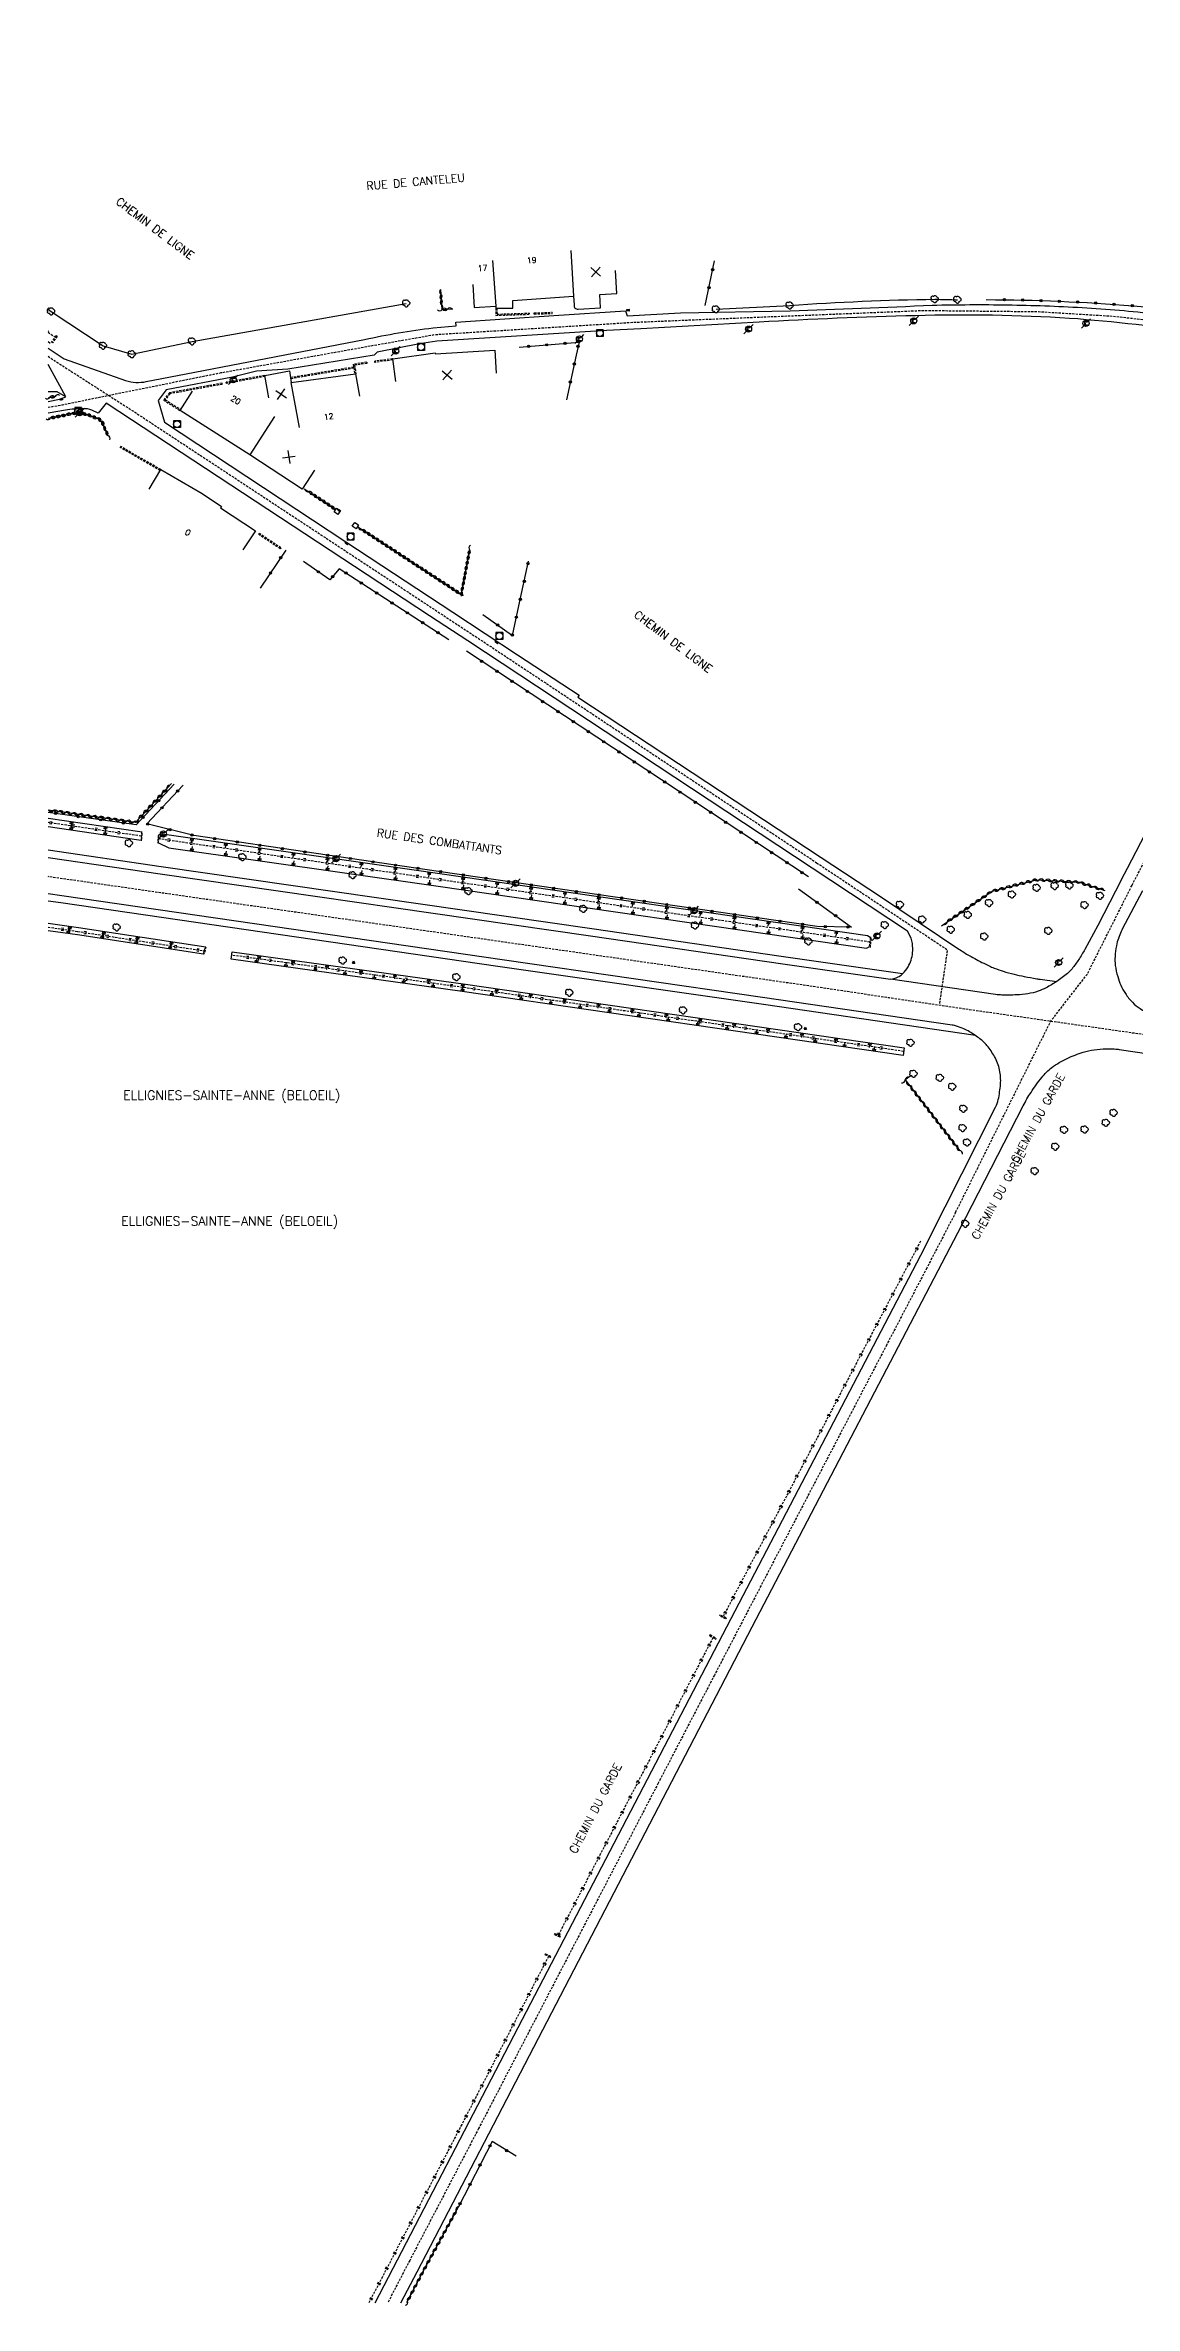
# Model space of a CAD drawing. Header units: millimetres. Extents: x 103999 to 105000, y 137999 to 138988.
# Drawn here: x 103999.4 to 104237.8, y 137999.4 to 138493.8 of the extents above; entities that cross this region are included whole.
import ezdxf
from ezdxf.enums import TextEntityAlignment as Align

# ---------------------------------------------------------------- set-up
doc = ezdxf.new("R2010")
doc.units = ezdxf.units.MM
doc.linetypes.add('DASHED', pattern=[0.75, 0.5, -0.25])
doc.layers.get('0').update_dxf_attribs({"linetype": 'CONTINUOUS'})
for name, color, linetype in [('W0001', 6, 'DASHED'), ('W0008', 7, 'CONTINUOUS'), ('W0100', 7, 'CONTINUOUS'), ('W0112', 1, 'DASHED'), ('W0211', 2, 'CONTINUOUS'), ('W0220', 5, 'DASHED'), ('W0300', 7, 'CONTINUOUS'), ('W0302', 3, 'CONTINUOUS'), ('W0310', 3, 'CONTINUOUS'), ('W0322', 7, 'CONTINUOUS'), ('W0400', 7, 'CONTINUOUS'), ('W0420', 7, 'CONTINUOUS'), ('W0471', 7, 'CONTINUOUS'), ('W0851', 7, 'CONTINUOUS'), ('W0980', 7, 'CONTINUOUS'), ('W0989', 7, 'CONTINUOUS'), ('W0991', 7, 'CONTINUOUS'), ('W1102', 7, 'CONTINUOUS')]:
    doc.layers.add(name, color=color, linetype=linetype)
doc.styles.get("Standard").update_dxf_attribs({"font": 'romans.shx', "width": 0.85})

# ---------------------------------------------------------------- blocks, each defined once
blk = doc.blocks.new('t322o')
at = {"color": 0, "linetype": 'Continuous'}
for radius in [0.25, 0.15]:
    blk.add_circle((0, 0), radius, dxfattribs=at)
blk = doc.blocks.new('t211o')
at = {"color": 0, "linetype": 'Continuous'}
for p, q in [((-0.29, 0.5), (-0.29, 0)), ((0, 1), (0, 0)), ((0.29, 0.5), (0.29, 0))]:
    blk.add_line(p, q, dxfattribs=at)
blk = doc.blocks.new('T300')
for p, q in [((-0.8, 0.51), (-0.86, 0.34)), ((-0.86, 0.34), (-0.86, 0.17)), ((-0.86, 0.17), (-0.74, 0.06)), ((-0.69, 0.63), (-0.8, 0.51)), ((-0.8, -0.06), (-0.74, 0.06)), ((-0.74, 0.06), (-0.69, 0.11)), ((-0.57, 0.69), (-0.69, 0.63)), ((-0.46, 0.69), (-0.57, 0.69)), ((-0.29, 0.63), (-0.46, 0.69)), ((-0.29, 0.63), (-0.17, 0.74)), ((-0.23, 0.57), (-0.29, 0.63)), ((-0.17, 0.74), (-0.06, 0.8)), ((-0.06, 0.8), (0.06, 0.8)), ((0.06, 0.8), (0.23, 0.74)), ((0.23, 0.74), (0.34, 0.63)), ((0.34, 0.63), (0.4, 0.51)), ((0.46, 0.46), (0.34, 0.46)), ((0.4, 0.51), (0.4, 0.46)), ((0.57, 0.4), (0.46, 0.46)), ((0.57, 0.4), (0.69, 0.29)), ((0.69, 0.29), (0.74, 0.17)), ((0.74, 0.06), (0.69, -0.17)), ((0.74, 0.17), (0.74, 0.06)), ((-0.8, -0.17), (-0.8, -0.06)), ((-0.8, -0.23), (-0.8, -0.17)), ((-0.74, -0.34), (-0.8, -0.23)), ((-0.69, -0.4), (-0.74, -0.34)), ((-0.51, -0.46), (-0.69, -0.4)), ((-0.4, -0.46), (-0.51, -0.46)), ((-0.4, -0.46), (-0.34, -0.46)), ((-0.34, -0.46), (-0.34, -0.4)), ((-0.34, -0.51), (-0.34, -0.46)), ((-0.29, -0.63), (-0.34, -0.51)), ((-0.17, -0.74), (-0.29, -0.63)), ((-0.06, -0.8), (-0.17, -0.74)), ((0.06, -0.8), (-0.06, -0.8)), ((0.17, -0.74), (0.06, -0.8)), ((0.23, -0.69), (0.17, -0.74)), ((0.29, -0.46), (0.23, -0.46)), ((0.29, -0.63), (0.23, -0.69)), ((0.46, -0.4), (0.29, -0.46)), ((0.34, -0.51), (0.29, -0.63)), ((0.34, -0.51), (0.34, -0.46)), ((0.57, -0.34), (0.46, -0.4)), ((0.63, -0.29), (0.57, -0.34)), ((0.69, -0.17), (0.63, -0.29))]:
    blk.add_line(p, q)
blk = doc.blocks.new('t310o')
at = {"color": 0, "linetype": 'Continuous'}
for centre, start, end in [((-0.5, 0.38), 216.8699, 323.1304), ((0.5, -0.37), 36.8699, 143.1303)]:
    blk.add_arc(centre, 0.625, start, end, dxfattribs=at)
blk = doc.blocks.new('t220o')
at = {"color": 0, "linetype": 'Continuous'}
for p, q in [((-0.25, 0.25), (0.25, 0.25)), ((-0.25, -0.25), (0.25, -0.25))]:
    blk.add_line(p, q, dxfattribs=at)
blk = doc.blocks.new('T400')
for p, q in [((-0.15, 0.3), (0.15, 0.3)), ((-0.15, -0.25), (-0.15, 0.3)), ((-0.15, 0.15), (0.15, 0.15)), ((-0.15, 0), (0.15, 0)), ((0.15, 0.3), (0.15, -0.25)), ((-0.15, -0.15), (0.15, -0.15)), ((-0.15, -0.25), (-0.15, -0.3)), ((-0.15, -0.3), (0.15, -0.3)), ((0.15, -0.3), (0.15, -0.25))]:
    blk.add_line(p, q)
blk = doc.blocks.new('T420')
for p, q in [((0.75, 0.75), (-0.75, 0.75)), ((-0.75, 0.75), (-0.75, -0.75)), ((0.75, 0.75), (0.75, -0.75)), ((0.75, -0.75), (-0.75, -0.75))]:
    blk.add_line(p, q)
blk.add_ellipse((0, 0), major_axis=(-0.53, 0.53), ratio=1, start_param=3.926991, end_param=10.210176)
blk = doc.blocks.new('T471')
for p, q in [((-0.333334, 0.333334), (-0.333334, -0.333334)), ((-0.333334, 0.333334), (0.333334, 0.333334)), ((-0.333334, 0), (0, 0)), ((0.500001, 0.500001), (1.000002, 1.000002)), ((-0.500001, -0.500001), (-1.000002, -1.000002)), ((-0.333334, -0.333334), (0.333334, -0.333334))]:
    blk.add_line(p, q)
blk.add_ellipse((0, 0), major_axis=(0.471405, 0.471405), ratio=1, start_param=5.4977871438, end_param=11.780972451)
blk = doc.blocks.new('t112o')
at = {"color": 0, "linetype": 'Continuous'}
for p, q in [((-0.5, 0.5), (0.5, 0.5)), ((-0.5, -0.5), (-0.5, 0.5)), ((0.5, 0.5), (0.5, -0.5)), ((0.5, -0.5), (-0.5, -0.5))]:
    blk.add_line(p, q, dxfattribs=at)
blk = doc.blocks.new('T851')
for p, q in [((-0.25, -0.15), (0, 0.32)), ((0, 0.32), (0.25, -0.15)), ((-0.25, -0.15), (0.25, -0.15))]:
    blk.add_line(p, q)
for major_axis in [(-0.106, 0.106), (-0.0354, 0.0354), (-0.0236, 0.0236)]:
    blk.add_ellipse((0, 0), major_axis=major_axis, ratio=1, start_param=3.926991, end_param=10.210176)
blk = doc.blocks.new('t991o')
at = {"color": 0, "linetype": 'Continuous'}
for p, q in [((-1, 1), (1, -1)), ((-1, -1), (1, 1))]:
    blk.add_line(p, q, dxfattribs=at)

msp = doc.modelspace()

# ---------------------------------------------------------------- linework, layer by layer
at = {"layer": 'W0001', "flags": 128}
for points in [[(104237.18, 138310.08), (104277.81, 138388.46), (104279.42, 138391.52), (104285.63, 138402.43), (104292.47, 138410.88), (104307.2, 138422.72), (104314.56, 138427.64), (104323.63, 138435.7), (104332.85, 138445.88), (104354.84, 138469.42), (104380.73, 138494.36), (104426.87, 138539.02), (104437.52, 138550.59), (104445.73, 138565.41), (104449.44, 138580.65), (104450.31, 138587.86), (104453.03, 138616.14), (104455.02, 138633.46), (104457.36, 138647.25), (104464.37, 138682.3), (104466.38, 138689.89), (104470.35, 138698.7), (104468.21, 138715.83), (104459.39, 138749.18), (104456.52, 138756.68), (104454.64, 138760.97), (104448.54, 138769.83), (104434.4, 138786.54), (104428.03, 138793.24), (104403.62, 138816.02), (104383.2, 138834.81), (104362.23, 138853.96), (104346.68, 138866.58), (104332.21, 138874.82), (104317.52, 138880.79), (104298.53, 138887.44), (104277.02, 138895.49), (104271.49, 138899.83), (104269.81, 138898.03), (104264.71, 138897.52), (104245.39, 138896.21)], [(104000, 138414.63), (104003.15, 138415.2), (104023.68, 138419.36), (104037.91, 138422.21), (104070.61, 138428.08), (104084.69, 138430.55), (104128.23, 138433.24), (104158.98, 138434.5), (104191.65, 138435.82), (104216.75, 138435.56), (104233.02, 138434.57), (104247.58, 138432.95), (104262.1, 138430.66), (104284.84, 138425.81), (104291.38, 138423.49), (104303.04, 138419.38)], [(104000, 138425.8), (104001.77, 138424.62), (104019.11, 138413.49), (104097.29, 138362.02), (104168.18, 138315.01)], [(104490.78, 138240.78), (104415.25, 138251.87), (104330.26, 138264.13), (104257.85, 138274.62), (104237.3, 138277.77), (104201.55, 138282.86), (104184.06, 138285.43), (104170.98, 138287.42), (104000, 138311.97)], [(104168.18, 138315.01), (104196.78, 138295.97), (104195, 138283.82)], [(104198.59, 138238.54), (104219.38, 138280.32), (104227.35, 138290.57), (104237.18, 138310.08)]]:
    msp.add_lwpolyline(points, dxfattribs=at)
at = {"layer": 'W0001'}
msp.add_lwpolyline([(104198.59, 138238.54), (104192.27, 138226.37), (104183.52, 138209.6), (104176.22, 138195.61), (104170.33, 138184.33), (104159.13, 138162.88), (104145.8, 138137.29), (104133.53, 138113.72), (104121.03, 138089.7), (104107.2, 138063.11), (104094.22, 138038.15), (104079.13, 138009.28), (104074.32, 138000)], dxfattribs=at)
at = {"layer": 'W0008', "flags": 128}
for points in [[(104000, 138427.59), (104003.52, 138425.25), (104016.98, 138420.52, 0.1301), (104021.5, 138420.25), (104030.22, 138421.92), (104069.23, 138429.44, -0.0266), (104084.26, 138432), (104089.34, 138432.42), (104089.24, 138433.27), (104110.65, 138434.7), (104126.33, 138435.75), (104126.72, 138434.67), (104138.41, 138435.26), (104162.38, 138435.74, 0.0017), (104193.48, 138436.96, -0.0105), (104209.97, 138437.04, -0.0108), (104226.28, 138436.45, -0.014), (104242.53, 138435.05, -0.0172)], [(104252.63, 138430.85, 0.0172), (104223.52, 138434.09, 0.0225), (104189.81, 138434.67, 0.0086), (104155.58, 138433.25), (104129.74, 138431.81), (104122.21, 138431.42), (104085.11, 138429.1), (104081.26, 138428.49), (104072, 138426.72), (104071.33, 138426.04), (104052.48, 138422.97), (104045.6, 138422.5), (104040.39, 138421.25), (104025.85, 138418.46), (104024.12, 138416.14), (104025.51, 138411.41), (104065.17, 138385.23), (104088.59, 138369.79), (104102.7, 138360.52), (104116.21, 138351.67), (104115.91, 138351.22), (104169.18, 138316.18)], [(104003.92, 138416.95), (104002.01, 138417.99, 0.002848), (104000, 138418.03, 0.0209)], [(104167.19, 138313.84), (104091.87, 138363.52), (104083.49, 138369.05), (104012.72, 138415.56), (104010.96, 138413.36), (104009.61, 138414.03, 0.12), (104007.7, 138414.27, 0.0404), (104003.79, 138414.02), (104000, 138413.33, 0.0416)], [(104169.18, 138316.18), (104182.13, 138307.61), (104199.3, 138296.12, 0.017821), (104201.57, 138294.71, 0.013178), (104204.76, 138293.01, 0.019554), (104207.05, 138291.96, 0.023701), (104209.01, 138291.27, 0.012511), (104211.38, 138290.62, 0.013495), (104213.6, 138290.13, 0.003269), (104216.33, 138289.63, 0.01167), (104217.1, 138289.51), (104220.72, 138289.04)], [(104234.85, 138311.31), (104229.68, 138301.27), (104226.85, 138296.06, -0.021077), (104225.51, 138293.82, -0.022607), (104224.07, 138291.84, -0.050208), (104223.04, 138290.78, -0.025598), (104220.72, 138289.04, -0.028599), (104218.42, 138287.66, -0.040097), (104216.65, 138286.91, -0.037341), (104214.38, 138286.35, -0.035055), (104211.91, 138286.1, -0.013135), (104208.72, 138286.08, -0.030232), (104207.34, 138286.2), (104184.32, 138289.53)], [(104200.79, 138237.41), (104213.38, 138261.85, -0.025523), (104215.08, 138264.78, -0.021471), (104217.43, 138268.05, -0.066095), (104219.63, 138270.21, -0.051885), (104223, 138272.22, -0.032157), (104226.48, 138273.57, -0.048196), (104228.92, 138274.09, -0.012294), (104231.56, 138274.32, -0.031705), (104232.59, 138274.33, -0.004198), (104234, 138274.23, -0.016422), (104234.36, 138274.19), (104280.85, 138267.4), (104338.85, 138258.93)]]:
    msp.add_lwpolyline(points, format="xyb", dxfattribs=at)
for points in [[(104000, 138415.87), (104002.51, 138416.38), (104003.92, 138416.95), (104000.02, 138423.99), (104000, 138424)], [(104000, 138423.96), (104000.02, 138423.99)], [(104234.85, 138311.31), (104236.16, 138313.8), (104274.65, 138387.73)]]:
    msp.add_lwpolyline(points, dxfattribs=at)
at = {"layer": 'W0008'}
for points in [[(104186.97, 138290.71), (104160.39, 138294.47), (104118.99, 138300.52), (104024.79, 138314.15), (104000, 138317.77)], [(104202.94, 138277.24), (104156.56, 138284.02), (104098.43, 138292.33), (104098.43, 138292.33), (104002.77, 138306.23), (104000, 138306.64)], [(104071.57, 138000), (104102.86, 138060.23), (104149.45, 138149.71), (104190.96, 138229.15), (104196.3, 138239.74)], [(104077.19, 138000), (104080.74, 138006.79), (104108.26, 138059.7), (104154.1, 138147.85), (104200.79, 138237.41)]]:
    msp.add_lwpolyline(points, dxfattribs=at)
for points in [[(104000, 138316.17), (104024.53, 138312.6), (104118.72, 138299.06), (104160.81, 138292.93), (104184.32, 138289.53, 0.066547), (104185.98, 138290.02, 0.095483), (104186.97, 138290.71, 0.052645), (104188.18, 138292.25, 0.064565), (104188.85, 138293.71, 0.055576), (104189.16, 138295.32, 0.044417), (104189.14, 138297.37, 0.075993), (104188.85, 138298.52), (104188.02, 138300.01), (104167.19, 138313.84)], [(104196.3, 138239.74), (104207.34, 138261.56, 0.065129), (104207.92, 138263.2, 0.03304), (104208.41, 138266.59, 0.072687), (104208.2, 138269.68, 0.072089), (104207.1, 138272.6, 0.049601), (104205.45, 138275.01, 0.05946), (104203.67, 138276.68, 0.024277), (104201.3, 138278.24, 0.049097), (104200.03, 138278.84, 0.012005), (104198.36, 138279.39, 0.036961), (104197.8, 138279.51), (104156.31, 138285.53), (104099.85, 138293.69), (104002.99, 138307.76), (104000, 138308.19)], [(104239.48, 138308.86), (104235.04, 138300.46, 0.022358), (104234.82, 138299.99, 0.006997), (104234.21, 138298.46, 0.045806), (104233.76, 138296.87, 0.031485), (104233.46, 138294.49, 0.047898), (104233.53, 138292.56, 0.036676), (104234.05, 138290.1, 0.036865), (104234.74, 138288.21, 0.036481), (104235.72, 138286.43, 0.051278), (104237.27, 138284.48, 0.058758), (104238.97, 138283.11, 0.031349), (104241.07, 138281.97, 0.043043), (104242.71, 138281.38, 0.009574), (104245.38, 138280.72, 0.019843), (104246.69, 138280.48), (104264.64, 138277.88), (104332.07, 138268.01), (104383.58, 138260.48), (104455.52, 138250.04), (104491.36, 138244.77)]]:
    msp.add_lwpolyline(points, format="xyb", dxfattribs=at)
at = {"layer": 'W0100', "flags": 128}
msp.add_lwpolyline([(104092.96, 138441.46), (104093.26, 138436.47), (104097.96, 138436.76), (104097.97, 138436.33), (104101.68, 138436.35), (104101.67, 138438), (104114.96, 138438.93), (104115.09, 138437.02, 0.1596), (104115.3, 138436.34, 0.2148), (104115.98, 138436.11), (104120.86, 138436.4), (104120.75, 138439.28), (104124.47, 138439.53), (104124.13, 138444.52)], format="xyb", dxfattribs=at)
for points in [[(104076.09, 138420.29), (104075.42, 138425.24), (104084.71, 138426.51), (104084.76, 138426.33), (104097.74, 138427.12), (104098.04, 138422.13)], [(104048.3, 138416.69), (104047.42, 138421.61), (104052.83, 138422.58), (104053.23, 138420.07), (104067.3, 138421.97), (104068.18, 138417.05)], [(104058.34, 138400.9), (104055.64, 138396.7), (104044.13, 138404.21), (104028.91, 138413.92), (104031.62, 138418.13)], [(104022.14, 138396.69), (104024.65, 138401.02), (104033.73, 138395.75), (104037.95, 138392.94), (104037.77, 138392.67), (104045.41, 138387.62), (104042.66, 138383.45)]]:
    msp.add_lwpolyline(points, dxfattribs=at)
at = {"layer": 'W0112'}
for p, q in [((104097.98, 138436.33), (104097.99, 138434.74)), ((104097.99, 138434.74), (104105.35, 138434.98)), ((104098.23, 138436.33), (104098.24, 138435)), ((104098.24, 138435), (104105.34, 138435.23)), ((104105.35, 138434.98), (104105.34, 138435.23)), ((104106.38, 138435.27), (104110.29, 138435.42)), ((104106.39, 138435.02), (104106.38, 138435.27)), ((104106.39, 138435.02), (104110.3, 138435.17)), ((104110.3, 138435.17), (104110.29, 138435.42)), ((104001.79, 138430.33), (104000.79, 138428.88)), ((104002, 138430.19), (104000.99, 138428.74)), ((104001.79, 138430.33), (104002, 138430.19)), ((104000.99, 138428.74), (104000.79, 138428.88)), ((104069.76, 138424.47), (104066.8, 138424.06)), ((104069.76, 138424.47), (104069.79, 138424.22)), ((104075.41, 138425.25), (104071.48, 138424.7)), ((104071.52, 138424.45), (104071.48, 138424.7)), ((104075.45, 138425), (104071.52, 138424.45)), ((104075.42, 138425.24), (104075.41, 138425.25)), ((104038.07, 138419.9), (104026.58, 138417.82)), ((104038.11, 138419.65), (104026.71, 138417.59)), ((104038.11, 138419.65), (104038.07, 138419.9)), ((104047.42, 138421.61), (104039.01, 138420.1)), ((104039.06, 138419.85), (104039.01, 138420.1)), ((104047.47, 138421.37), (104039.06, 138419.85)), ((104066.88, 138423.42), (104053.06, 138421.12)), ((104066.92, 138423.18), (104053.1, 138420.88)), ((104066.8, 138424.06), (104067.08, 138421.94)), ((104069.79, 138424.22), (104067.08, 138423.84)), ((104067.08, 138423.84), (104067.33, 138421.97)), ((104026.58, 138417.82), (104025.26, 138416.21)), ((104025.26, 138416.21), (104028.91, 138413.92)), ((104026.71, 138417.59), (104025.64, 138416.28)), ((104025.64, 138416.28), (104029.04, 138414.13)), ((104015.93, 138406.03), (104015.81, 138405.82)), ((104024.53, 138400.8), (104015.81, 138405.82)), ((104024.65, 138401.02), (104015.93, 138406.03)), ((104046.1, 138386.82), (104046.24, 138387.03)), ((104050.83, 138383.67), (104046.1, 138386.82)), ((104050.97, 138383.88), (104046.24, 138387.03)), ((104050.97, 138383.88), (104050.83, 138383.67)), ((104147.01, 138150.5), (104146.91, 138150.3)), ((104148.37, 138149.82), (104147.01, 138150.5)), ((104144.77, 138145.93), (104144.89, 138146.17)), ((104144.89, 138146.17), (104146.21, 138145.39)), ((104110.83, 138080.59), (104110.94, 138080.81)), ((104110.94, 138080.81), (104112.14, 138080.21)), ((104108.74, 138076.18), (104108.85, 138076.39)), ((104108.85, 138076.39), (104110.05, 138075.8))]:
    msp.add_line(p, q, dxfattribs=at)
at = {"layer": 'W0112', "flags": 128}
for points in [[(104020.6, 138321.68), (104020.45, 138321.69), (104020.36, 138319.98), (104020.52, 138319.97)], [(104024.01, 138319.37), (104024.18, 138319.37), (104024.28, 138321.13), (104024.11, 138321.13)], [(104034.03, 138295.02), (104034.38, 138296.46), (104034.51, 138296.51), (104034.16, 138295.06)], [(104179.92, 138298.69), (104179.68, 138296.61), (104179.94, 138296.57), (104180.17, 138298.65)]]:
    msp.add_lwpolyline(points, close=True, dxfattribs=at)
at = {"layer": 'W0112'}
for points in [[(104148.37, 138149.82), (104148.26, 138149.62), (104146.91, 138150.3)], [(104144.77, 138145.93), (104146.1, 138145.15), (104146.21, 138145.39)], [(104110.83, 138080.59), (104112.04, 138080), (104112.14, 138080.21)], [(104108.74, 138076.18), (104109.95, 138075.58), (104110.05, 138075.8)]]:
    msp.add_lwpolyline(points, dxfattribs=at)
at = {"layer": 'W0211'}
msp.add_line((104000, 138429.02), (104000.49, 138428.69), dxfattribs=at)
for points in [[(104020.45, 138321.69), (104020.08, 138321.78), (104000, 138324.7)], [(104000, 138322.91), (104019.84, 138320.02), (104020.36, 138319.98)], [(104179.92, 138298.69), (104179.28, 138299), (104085.71, 138312.58), (104025.01, 138321.23), (104024.28, 138321.13)], [(104024.18, 138319.37), (104026.44, 138318.3), (104085.33, 138309.91), (104179.1, 138296.3), (104179.68, 138296.61)], [(104034.51, 138296.51), (104006.66, 138300.75), (104000, 138301.71)], [(104034.03, 138295.02), (104006.42, 138299.22), (104000, 138300.12)]]:
    msp.add_lwpolyline(points, dxfattribs=at)
msp.add_lwpolyline([(104187.34, 138274.53), (104187.1, 138272.88), (104090.61, 138286.87), (104040.06, 138293.9), (104040.29, 138295.55), (104090.84, 138288.51)], close=True, dxfattribs=at)
at = {"layer": 'W0220'}
for p, q in [((104000, 138431.36), (104000.2, 138431.22)), ((104000, 138431.06), (104001.49, 138430.05)), ((104190.91, 138232.21), (104147.71, 138150.15)), ((104145.49, 138145.51), (104111.65, 138080.46))]:
    msp.add_line(p, q, dxfattribs=at)
for points in [[(104020.41, 138320.83), (104000, 138323.8)], [(104179.8, 138297.65), (104085.53, 138311.33), (104024.23, 138320.25)], [(104000, 138300.92), (104006.54, 138299.98), (104034.21, 138295.74)], [(104187.23, 138273.76), (104090.73, 138287.75), (104040.18, 138294.79)], [(104109.49, 138075.77), (104090.51, 138039), (104070.19, 138000)]]:
    msp.add_lwpolyline(points, dxfattribs=at)
at = {"layer": 'W0302', "flags": 128}
msp.add_lwpolyline([(104000, 138436.09), (104000.71, 138435.62), (104012.06, 138428.09), (104018.37, 138426.22), (104031.54, 138429.04), (104078.4, 138437.37)], dxfattribs=at)
msp.add_lwpolyline([(104146.16, 138436.06), (104162.31, 138436.89, -0.0158), (104194.04, 138438.26, -0.0039), (104199, 138438.15)], format="xyb", dxfattribs=at)
at = {"layer": 'W0310'}
msp.add_line((104056.07, 138396.83), (104062.86, 138392.33), dxfattribs=at)
at = {"layer": 'W0310', "flags": 128}
for points in [[(104085.88, 138440.4), (104086.15, 138436.03), (104088.55, 138436.17)], [(104000, 138416.73), (104001.65, 138417.04)], [(104067.77, 138388.48), (104090.4, 138373.69), (104092.27, 138383.52)]]:
    msp.add_lwpolyline(points, dxfattribs=at)
msp.add_lwpolyline([(104013.15, 138408.4), (104011.85, 138411.29, 0.1929), (104010.19, 138412.39, 0.0593), (104007.31, 138413.32, 0.0771), (104003.44, 138412.87), (104000, 138412.19, 0.0416)], format="xyb", dxfattribs=at)
at = {"layer": 'W0310'}
for points in [[(104027, 138332.31), (104019.11, 138323.85), (104000, 138326.53)], [(104195.49, 138301.24), (104206.56, 138308.77), (104216.28, 138311.29), (104225.66, 138310.73), (104231.22, 138308.91)], [(104188.75, 138268.41), (104187.56, 138267.5), (104199.52, 138251.98)], [(104089.79, 138021.06), (104081.96, 138006.71), (104078.45, 138000)]]:
    msp.add_lwpolyline(points, dxfattribs=at)
at = {"layer": 'W0322'}
for p, q in [((104143.81, 138436.9), (104145.84, 138446.69)), ((104052.04, 138383.37), (104046.45, 138375.08)), ((104166.41, 138311.91), (104091.53, 138361.28))]:
    msp.add_line(p, q, dxfattribs=at)
at = {"layer": 'W0322', "flags": 128}
msp.add_lwpolyline([(104205.27, 138438.18, -0.0195), (104237.43, 138436.84, -0.0261), (104265.65, 138432.52, -0.0086), (104293.64, 138426.23)], format="xyb", dxfattribs=at)
for points in [[(104103.09, 138427.78), (104116.18, 138428.88), (104115.56, 138426.03), (104113.41, 138416.27)], [(104087.67, 138363.8), (104063.71, 138379.33), (104061.68, 138376.88), (104055.89, 138380.93)], [(104095.13, 138369.32), (104101.61, 138364.75), (104103.03, 138371.24), (104105.16, 138381.01)]]:
    msp.add_lwpolyline(points, dxfattribs=at)
at = {"layer": 'W0322'}
for points in [[(104027.61, 138332.23), (104019.29, 138323.32), (104000, 138326.03)], [(104164.21, 138309.3), (104175.78, 138300.94), (104168.3, 138301.04), (104085.45, 138313.1), (104031.94, 138320.96), (104021.64, 138323.49), (104029.54, 138331.95)], [(104102.4, 138032.08), (104097.19, 138035.27), (104089.78, 138021.04)]]:
    msp.add_lwpolyline(points, dxfattribs=at)
at = {"layer": 'W1102'}
for p, q in [((104097.29, 138446.73), (104097.96, 138436.76)), ((104114.36, 138448.91), (104114.96, 138438.93)), ((104054.99, 138410.23), (104053.23, 138420.07)), ((104049.55, 138412.61), (104044.13, 138404.21))]:
    msp.add_line(p, q, dxfattribs=at)

# ---------------------------------------------------------------- block references
at = {"layer": 'W0112', "rotation": 326.9083}
for p in [(104063.28, 138391.89), (104067.26, 138388.77)]:
    msp.add_blockref('t112o', p, dxfattribs=at)
at = {"layer": 'W0211'}
for p, rotation in [((104004.99, 138322.18), 351.7305992465905), ((104005.24, 138323.94), 171.7305992466577), ((104012.41, 138321.1), 351.7305992466094), ((104012.66, 138322.86), 171.7305992466577), ((104031.53, 138320.3), 171.8945984679983), ((104031.38, 138317.6), 351.8945984680655), ((104038.81, 138316.54), 351.8945984680655), ((104038.95, 138319.24), 171.8945984680148), ((104046.38, 138318.19), 171.8945984679971), ((104046.23, 138315.48), 351.8945984680478), ((104053.8, 138317.13), 171.8945984680148), ((104061.23, 138316.07), 171.8945984679971), ((104053.66, 138314.42), 351.8945984680644), ((104061.08, 138313.37), 351.8945984680655), ((104068.65, 138315.01), 171.8945984679806), ((104068.51, 138312.31), 351.8945984680655), ((104076.07, 138313.96), 171.8945984679971), ((104075.93, 138311.25), 351.894598468082), ((104083.5, 138312.9), 171.8945984679818), ((104083.36, 138310.19), 351.8945984680655), ((104090.92, 138311.83), 171.7394031488993), ((104098.34, 138310.75), 171.7394031488828), ((104090.78, 138309.12), 351.7394031488486), ((104098.2, 138308.04), 351.7394031488651), ((104105.77, 138309.67), 171.7394031488828), ((104105.62, 138306.97), 351.7394031488298), ((104113.19, 138308.59), 171.7394031488993), ((104113.04, 138305.89), 351.7394031488651), ((104120.61, 138307.52), 171.7394031488828), ((104120.47, 138304.81), 351.7394031488486), ((104128.03, 138306.44), 171.7394031488993), ((104004.85, 138301.01), 171.7369748689206), ((104127.89, 138303.73), 351.7394031488486), ((104135.45, 138305.36), 171.7394031488969), ((104135.31, 138302.66), 351.7394031488651), ((104142.73, 138301.58), 351.7394031488321), ((104142.87, 138304.28), 171.7394031488828), ((104150.3, 138303.21), 171.7394031488993), ((104150.15, 138300.5), 351.7394031488651), ((104157.72, 138302.13), 171.7394031489146), ((104165.14, 138301.05), 171.7394031488993), ((104004.37, 138299.51), 352.0487784129082), ((104011.79, 138298.4), 351.3465511620901), ((104012.27, 138299.89), 171.3465511620597), ((104019.2, 138297.27), 351.3465511621256), ((104019.68, 138298.76), 171.3465511620597), ((104026.62, 138296.15), 351.3465511620914), ((104027.1, 138297.64), 171.3465511620749), ((104157.57, 138299.42), 351.7394031488486), ((104165, 138298.35), 351.7394031488651), ((104172.56, 138299.97), 171.7394031488993), ((104172.42, 138297.27), 351.7394031488486), ((104045.55, 138293.14), 352.0787433085978), ((104046.28, 138294.71), 172.0787433085637), ((104051.99, 138292.24), 352.0787433086321), ((104053.71, 138293.68), 172.0787433085637), ((104058.42, 138291.35), 352.0787433086144), ((104061.14, 138292.65), 172.0787433085472), ((104064.86, 138290.45), 352.0787433086309), ((104068.57, 138291.61), 172.0787433084976), ((104071.3, 138289.55), 352.0787433085978), ((104075.99, 138290.58), 172.0787433085472), ((104077.74, 138288.66), 352.0787433086309), ((104083.42, 138289.55), 172.0787433085306), ((104084.17, 138287.76), 352.078743308599), ((104090.61, 138286.87), 351.7523382071354), ((104090.85, 138288.51), 171.7523382072027), ((104097.04, 138285.93), 351.7523382071354), ((104098.27, 138287.44), 171.7523382071519), ((104103.48, 138285), 351.7523382071189), ((104105.69, 138286.36), 171.7523382071519), ((104109.91, 138284.07), 351.7523382071354), ((104113.12, 138285.29), 171.7523382071861), ((104116.34, 138283.14), 351.7523382071012), ((104120.54, 138284.21), 171.7523382071697), ((104122.77, 138282.2), 351.7523382071189), ((104127.96, 138283.13), 171.7523382071861), ((104129.21, 138281.27), 351.7523382071354), ((104135.38, 138282.06), 171.7523382071685), ((104135.64, 138280.34), 351.7523382071354), ((104142.8, 138280.98), 171.7523382072027), ((104142.07, 138279.41), 351.7523382071189), ((104148.5, 138278.48), 351.7523382071177), ((104150.23, 138279.91), 171.7523382071697), ((104154.94, 138277.54), 351.7523382071177), ((104157.65, 138278.83), 171.7523382071861), ((104161.37, 138276.61), 351.7523382071342), ((104165.07, 138277.75), 171.7523382072015), ((104167.8, 138275.68), 351.7523382071177), ((104172.49, 138276.68), 171.7523382071861), ((104174.23, 138274.75), 351.7523382071342), ((104179.91, 138275.6), 171.7523382071861), ((104180.67, 138273.81), 351.7523382071189)]:
    msp.add_blockref('t211o', p, dxfattribs=dict(at, rotation=rotation))
at = {"layer": 'W0220'}
for p, rotation in [((104000.61, 138323.71), 171.7305992465812), ((104005.56, 138322.99), 171.7305992465812), ((104010.51, 138322.27), 171.7305992465812), ((104015.46, 138321.55), 171.7305992465812), ((104026.41, 138319.93), 171.7249887292436), ((104031.36, 138319.21), 171.7249887292436), ((104036.31, 138318.49), 171.7249887292436), ((104041.26, 138317.77), 171.7249887292436), ((104046.2, 138317.05), 171.7249887292436), ((104051.15, 138316.34), 171.7249887292436), ((104056.1, 138315.62), 171.7249887292436), ((104061.05, 138314.9), 171.7249887292436), ((104066, 138314.18), 171.7249887292436), ((104070.94, 138313.46), 171.7249887292436), ((104075.89, 138312.74), 171.7249887292436), ((104080.84, 138312.02), 171.7249887292436), ((104085.79, 138311.3), 171.7394031488723), ((104090.74, 138310.58), 171.7394031488723), ((104095.68, 138309.86), 171.7394031488723), ((104100.63, 138309.14), 171.7394031488723), ((104105.58, 138308.42), 171.7394031488723), ((104110.53, 138307.71), 171.7394031488723), ((104115.48, 138306.99), 171.7394031488723), ((104120.42, 138306.27), 171.7394031488723), ((104125.37, 138305.55), 171.7394031488723), ((104003.16, 138300.47), 351.8183816462425), ((104130.32, 138304.83), 171.7394031488723), ((104135.27, 138304.11), 171.7394031488723), ((104140.22, 138303.4), 171.7394031488723), ((104145.17, 138302.68), 171.7394031488723), ((104150.11, 138301.96), 171.7394031488723), ((104155.06, 138301.24), 171.7394031488723), ((104160.01, 138300.52), 171.7394031488723), ((104008.11, 138299.74), 351.2881485690257), ((104013.05, 138298.98), 351.2881485690257), ((104017.99, 138298.22), 351.2881485690257), ((104022.94, 138297.47), 351.2881485690257), ((104027.88, 138296.71), 351.2881485690257), ((104032.82, 138295.95), 351.2881485690257), ((104164.96, 138299.8), 171.7394031488723), ((104169.91, 138299.09), 171.7394031488723), ((104174.85, 138298.37), 171.7394031488723), ((104043.69, 138294.3), 172.0787433085912), ((104048.64, 138293.61), 172.0787433085912), ((104053.59, 138292.92), 172.0787433085912), ((104058.54, 138292.23), 172.0787433085912), ((104063.5, 138291.54), 172.0787433085912), ((104068.45, 138290.85), 172.0787433085912), ((104073.4, 138290.16), 172.0787433085912), ((104078.35, 138289.47), 172.0787433085912), ((104083.31, 138288.79), 172.0787433085912), ((104088.26, 138288.1), 172.0787433085912), ((104093.21, 138287.39), 171.752338207144), ((104098.16, 138286.68), 171.752338207144), ((104103.11, 138285.96), 171.752338207144), ((104108.05, 138285.24), 171.752338207144), ((104113, 138284.52), 171.752338207144), ((104117.95, 138283.81), 171.752338207144), ((104122.9, 138283.09), 171.752338207144), ((104127.85, 138282.37), 171.752338207144), ((104132.79, 138281.65), 171.752338207144), ((104137.74, 138280.94), 171.752338207144), ((104142.69, 138280.22), 171.752338207144), ((104147.64, 138279.5), 171.752338207144), ((104152.59, 138278.79), 171.752338207144), ((104157.54, 138278.07), 171.752338207144), ((104162.48, 138277.35), 171.752338207144), ((104167.43, 138276.63), 171.752338207144), ((104172.38, 138275.92), 171.752338207144), ((104177.33, 138275.2), 171.752338207144), ((104182.28, 138274.48), 171.752338207144), ((104188.29, 138227.23), 242.2321272155002), ((104190.04, 138230.55), 242.2321272155002), ((104186.55, 138223.91), 242.2321272155002), ((104183.05, 138217.28), 242.2321272155002), ((104184.8, 138220.6), 242.2321272155002), ((104181.3, 138213.96), 242.2321272155002), ((104177.81, 138207.32), 242.2321272155002), ((104179.56, 138210.64), 242.2321272155002), ((104176.06, 138204.01), 242.2321272155002), ((104172.57, 138197.37), 242.2321272155002), ((104174.32, 138200.69), 242.2321272155002), ((104170.82, 138194.05), 242.2321272155002), ((104167.33, 138187.41), 242.2321272155002), ((104169.07, 138190.73), 242.2321272155002), ((104165.58, 138184.1), 242.2321272155002), ((104162.09, 138177.46), 242.2321272155002), ((104163.83, 138180.78), 242.2321272155002), ((104160.34, 138174.14), 242.2321272155002), ((104156.85, 138167.51), 242.2321272155002), ((104158.59, 138170.82), 242.2321272155002), ((104155.1, 138164.19), 242.2321272155002), ((104151.6, 138157.55), 242.2321272155002), ((104153.35, 138160.87), 242.2321272155002), ((104149.86, 138154.23), 242.2321272155002), ((104148.11, 138150.91), 242.2321272155002), ((104144.63, 138143.84), 242.5130509317207), ((104141.17, 138137.19), 242.5130509317207), ((104142.9, 138140.52), 242.5130509317207), ((104139.44, 138133.86), 242.5130509317207), ((104137.71, 138130.54), 242.5130509317207), ((104134.24, 138123.88), 242.5130509317207), ((104135.98, 138127.21), 242.5130509317207), ((104132.51, 138120.56), 242.5130509317207), ((104129.05, 138113.9), 242.5130509317207), ((104130.78, 138117.23), 242.5130509317207), ((104127.32, 138110.58), 242.5130509317207), ((104123.86, 138103.92), 242.5130509317207), ((104125.59, 138107.25), 242.5130509317207), ((104122.13, 138100.6), 242.5130509317207), ((104118.67, 138093.94), 242.5130509317207), ((104120.4, 138097.27), 242.5130509317207), ((104116.94, 138090.62), 242.5130509317207), ((104113.47, 138083.96), 242.5130509317207), ((104115.21, 138087.29), 242.5130509317207), ((104111.74, 138080.64), 242.5130509317207), ((104108.63, 138074.11), 242.6967032077158), ((104106.91, 138070.78), 242.6967032077158), ((104103.47, 138064.11), 242.6967032077158), ((104105.19, 138067.44), 242.6967032077158), ((104101.75, 138060.78), 242.6967032077158), ((104098.31, 138054.12), 242.6967032077158), ((104100.03, 138057.45), 242.6967032077158), ((104096.59, 138050.78), 242.6967032077158), ((104093.15, 138044.12), 242.6967032077158), ((104094.87, 138047.45), 242.6967032077158), ((104091.43, 138040.79), 242.6967032077158), ((104087.97, 138034.13), 242.4829787786761), ((104089.71, 138037.46), 242.4829787786761), ((104086.24, 138030.81), 242.4829787786761), ((104082.78, 138024.15), 242.4829787786761), ((104084.51, 138027.48), 242.4829787786761), ((104081.04, 138020.83), 242.4829787786761), ((104077.58, 138014.18), 242.4829787786761), ((104079.31, 138017.5), 242.4829787786761), ((104075.85, 138010.85), 242.4829787786761), ((104072.38, 138004.2), 242.4829787786761), ((104074.11, 138007.52), 242.4829787786761), ((104070.65, 138000.87), 242.4829787786761)]:
    msp.add_blockref('t220o', p, dxfattribs=dict(at, rotation=rotation))
at = {"layer": 'W0300'}
for p in [(104000.71, 138435.62), (104078.4, 138437.37), (104146.16, 138436.06), (104162.31, 138436.89), (104194.04, 138438.26), (104199, 138438.15), (104031.54, 138429.04), (104012.06, 138428.09), (104018.37, 138426.22), (104017.72, 138319.26), (104042.57, 138316.21), (104066.68, 138312.28), (104220.29, 138309.92), (104223.52, 138310.03), (104092.02, 138308.79), (104117.15, 138304.91), (104186.43, 138305.82), (104205.94, 138306.2), (104210.92, 138308.04), (104216.35, 138309.5), (104226.83, 138305.73), (104230.2, 138307.77), (104015.06, 138300.86), (104141.59, 138301.27), (104183.12, 138301.37), (104191.3, 138302.58), (104197.56, 138300.37), (104201.28, 138303.59), (104218.9, 138300.09), (104166.4, 138297.81), (104204.87, 138298.85), (104064.51, 138293.6), (104089.39, 138289.96), (104114.07, 138286.58), (104114.1, 138286.58), (104138.98, 138282.72), (104164.14, 138279.03), (104188.74, 138275.62), (104189.4, 138268.83), (104195.16, 138267.95), (104197.87, 138266.02), (104200.32, 138261.19), (104233.18, 138260.28), (104200.13, 138256.98), (104222.35, 138256.57), (104226.84, 138256.63), (104231.48, 138258.11), (104201.13, 138253.8), (104220.42, 138252.9), (104215.92, 138247.54), (104200.73, 138236.04)]:
    msp.add_blockref('T300', p, dxfattribs=at)
at = {"layer": 'W0310'}
for p, rotation in [((104085.94, 138439.39), 273.5329232351751), ((104086.01, 138438.24), 273.5329232351751), ((104086.24, 138436.03), 3.531589825522269), ((104086.08, 138437.09), 273.5329232351751), ((104087.4, 138436.1), 3.531589825522269), ((104000.41, 138416.81), 10.49434645475555), ((104001.55, 138417.02), 10.49434645475555), ((104000.57, 138412.3), 191.2019575656649), ((104001.7, 138412.53), 191.2019575656649), ((104002.83, 138412.75), 191.2019575656649), ((104003.96, 138413), 193.0342626014222), ((104005.09, 138413.21), 187.8277041589115), ((104006.24, 138413.32), 182.6211457164008), ((104007.4, 138413.3), 168.4024963174161), ((104008.52, 138413.02), 163.2373985734376), ((104009.6, 138412.64), 158.0723008294592), ((104010.68, 138412.23), 157.2150264848276), ((104011.62, 138411.58), 132.5519274843016), ((104012.17, 138410.57), 114.2162902332755), ((104012.65, 138409.52), 114.2162902332755), ((104013.12, 138408.46), 114.2162902332755), ((104057.04, 138396.19), 326.4589697139656), ((104058, 138395.55), 326.4589697139656), ((104058.96, 138394.92), 326.4589697139656), ((104059.92, 138394.28), 326.4589697139656), ((104060.89, 138393.64), 326.4589697139656), ((104061.85, 138393), 326.4589697139656), ((104062.81, 138392.36), 326.4589697139656), ((104068.74, 138387.85), 326.8352769563512), ((104069.71, 138387.22), 326.8352769563512), ((104070.67, 138386.59), 326.8352769563512), ((104071.64, 138385.96), 326.8352769563512), ((104072.61, 138385.32), 326.8352769563512), ((104073.57, 138384.69), 326.8352769563512), ((104074.54, 138384.06), 326.8352769563512), ((104075.51, 138383.43), 326.8352769563512), ((104076.47, 138382.8), 326.8352769563512), ((104077.44, 138382.16), 326.8352769563512), ((104078.41, 138381.53), 326.8352769563512), ((104079.37, 138380.9), 326.8352769563512), ((104080.34, 138380.27), 326.8352769563512), ((104081.31, 138379.64), 326.8352769563512), ((104082.27, 138379.01), 326.8352769563512), ((104091.39, 138378.91), 79.23741160611532), ((104091.61, 138380.04), 79.23741160611532), ((104091.82, 138381.18), 79.23741160611532), ((104092.04, 138382.31), 79.23741160611532), ((104092.26, 138383.45), 79.23741160611532), ((104083.24, 138378.37), 326.8352769563512), ((104084.21, 138377.74), 326.8352769563512), ((104085.18, 138377.11), 326.8352769563512), ((104086.14, 138376.48), 326.8352769563512), ((104087.11, 138375.85), 326.8352769563512), ((104088.08, 138375.21), 326.8352769563512), ((104089.04, 138374.58), 326.8352769563512), ((104090.53, 138374.37), 79.23741160611532), ((104090.75, 138375.5), 79.23741160611532), ((104090.96, 138376.64), 79.23741160611532), ((104091.18, 138377.77), 79.23741160611532), ((104090.01, 138373.95), 326.8352769563512), ((104024.96, 138330.12), 226.9823332896341), ((104025.98, 138331.21), 226.9823332896341), ((104001.13, 138326.37), 172.0070329886934), ((104002.34, 138326.2), 172.0070329886934), ((104003.83, 138325.99), 172.0070329886934), ((104005.32, 138325.78), 172.0070329886934), ((104006.8, 138325.58), 172.0070329886934), ((104008.29, 138325.37), 172.0070329886934), ((104009.77, 138325.16), 172.0070329886934), ((104019.84, 138324.63), 226.9823332896341), ((104020.86, 138325.73), 226.9823332896341), ((104021.89, 138326.83), 226.9823332896341), ((104022.91, 138327.92), 226.9823332896341), ((104023.93, 138329.02), 226.9823332896341), ((104011.26, 138324.95), 172.0070329886934), ((104012.74, 138324.74), 172.0070329886934), ((104014.23, 138324.53), 172.0070329886934), ((104015.71, 138324.32), 172.0070329886934), ((104017.2, 138324.12), 172.0070329886934), ((104018.68, 138323.91), 172.0070329886934), ((104212.47, 138310.3), 14.50462988739988), ((104213.92, 138310.68), 14.50462988739988), ((104215.38, 138311.05), 14.50462988739988), ((104216.85, 138311.25), 356.6214994783729), ((104218.34, 138311.17), 356.6214994783729), ((104219.84, 138311.08), 356.6214994783729), ((104221.34, 138310.99), 356.6214994783729), ((104222.84, 138310.9), 356.6214994783729), ((104224.33, 138310.81), 356.6214994783729), ((104225.82, 138310.68), 341.8423228861293), ((104227.25, 138310.21), 341.8423228861293), ((104201.69, 138305.46), 34.21688719375126), ((104202.93, 138306.3), 34.21688719375126), ((104204.17, 138307.14), 34.21688719375126), ((104205.41, 138307.99), 34.21688719375126), ((104206.66, 138308.8), 14.50462988739988), ((104208.12, 138309.17), 14.50462988739988), ((104209.57, 138309.55), 14.50462988739988), ((104211.02, 138309.93), 14.50462988739988), ((104228.67, 138309.74), 341.8423228861293), ((104230.1, 138309.28), 341.8423228861293), ((104196.73, 138302.08), 34.21688719375126), ((104197.97, 138302.93), 34.21688719375126), ((104199.21, 138303.77), 34.21688719375126), ((104200.45, 138304.61), 34.21688719375126), ((104187.56, 138267.5), 217.6200776012187), ((104188.48, 138266.31), 307.6200776008083), ((104189.39, 138265.12), 307.6200776008083), ((104190.31, 138263.93), 307.6200776008083), ((104191.22, 138262.75), 307.6200776008083), ((104192.14, 138261.56), 307.6200776008083), ((104193.05, 138260.37), 307.6200776008083), ((104193.97, 138259.18), 307.6200776008083), ((104194.88, 138257.99), 307.6200776008083), ((104195.8, 138256.8), 307.6200776008083), ((104196.72, 138255.62), 307.6200776008083), ((104197.63, 138254.43), 307.6200776008083), ((104198.55, 138253.24), 307.6200776008083), ((104199.46, 138252.05), 307.6200776008083), ((104088.59, 138018.87), 241.3754228549168), ((104089.31, 138020.18), 241.3754228549168), ((104085.72, 138013.6), 241.3754228549168), ((104086.44, 138014.92), 241.3754228549168), ((104087.16, 138016.23), 241.3754228549168), ((104087.88, 138017.55), 241.3754228549168), ((104082.84, 138008.33), 241.3754228549168), ((104083.56, 138009.65), 241.3754228549168), ((104084.28, 138010.97), 241.3754228549168), ((104085, 138012.28), 241.3754228549168), ((104080.04, 138003.03), 242.3900164787665), ((104080.73, 138004.36), 242.3900164787665), ((104081.43, 138005.69), 242.3900164787665), ((104082.13, 138007.02), 241.3754228549168), ((104078.65, 138000.37), 242.3900164787665), ((104079.34, 138001.7), 242.3900164787665)]:
    msp.add_blockref('t310o', p, dxfattribs=dict(at, rotation=rotation))
at = {"layer": 'W0322'}
for p, rotation in [((104145.44, 138444.73), 78.28520831588047), ((104144.62, 138440.81), 78.28520831588047), ((104209.27, 138438.15), 359.2931564053848), ((104213.26, 138438.08), 358.7380638787948), ((104217.26, 138437.97), 358.1829713522048), ((104221.26, 138437.83), 357.6278788256148), ((104225.26, 138437.64), 357.0727862990248), ((104229.25, 138437.42), 356.5176937724347), ((104233.24, 138437.16), 355.9626012458448), ((104237.23, 138436.86), 355.4075087192547), ((104105.14, 138427.95), 4.827409136266534), ((104109.12, 138428.29), 4.827409136266534), ((104113.11, 138428.62), 4.827409136266534), ((104115.13, 138424.08), 257.598031714981), ((104115.99, 138427.99), 257.5991082372008), ((104114.27, 138420.17), 257.598031714981), ((104050.92, 138381.72), 236.0472539700682), ((104105.04, 138380.46), 77.67422361709548), ((104048.68, 138378.4), 236.0472539700682), ((104059.17, 138378.64), 145.0554086420494), ((104062.28, 138377.6), 230.4291065343708), ((104065.18, 138378.38), 147.0386175522369), ((104068.54, 138376.2), 147.0386175522369), ((104104.19, 138376.55), 77.67422361709548), ((104071.89, 138374.03), 147.0386175522369), ((104075.25, 138371.85), 147.0386175522369), ((104078.6, 138369.67), 147.0386175522369), ((104103.33, 138372.64), 77.67422361709548), ((104081.96, 138367.5), 147.0386175522369), ((104085.32, 138365.32), 147.0386175522369), ((104098.4, 138367.02), 324.8305555517953), ((104101.62, 138364.83), 77.67358619069475), ((104102.48, 138368.73), 77.67358619069475), ((104094.87, 138359.08), 146.5991659941165), ((104098.21, 138356.87), 146.5991659941165), ((104101.55, 138354.67), 146.5991659941165), ((104104.89, 138352.47), 146.5991659941165), ((104108.23, 138350.27), 146.5991659941165), ((104111.57, 138348.07), 146.5991659941165), ((104114.91, 138345.86), 146.5991659941165), ((104118.25, 138343.66), 146.5991659941165), ((104121.58, 138341.46), 146.5991659941165), ((104124.92, 138339.26), 146.5991659941165), ((104128.26, 138337.06), 146.5991659941165), ((104028.35, 138330.68), 46.9823332897975), ((104131.6, 138334.85), 146.5991659941165), ((104134.94, 138332.65), 146.5991659941165), ((104138.28, 138330.45), 146.5991659941165), ((104001.65, 138325.79), 172.0070329886836), ((104006.6, 138325.1), 172.0070329886836), ((104024.2, 138328.57), 226.9823332897518), ((104024.94, 138327.02), 46.9823332897975), ((104141.62, 138328.25), 146.5991659941165), ((104144.96, 138326.05), 146.5991659941165), ((104011.55, 138324.4), 172.0070329886836), ((104016.51, 138323.71), 172.0070329886836), ((104020.78, 138324.91), 226.9823332897518), ((104021.81, 138323.45), 166.1816708113267), ((104026.66, 138322.26), 166.1816708113267), ((104031.52, 138321.06), 166.1816708113267), ((104036.45, 138320.29), 171.6436885858905), ((104148.3, 138323.84), 146.5991659941165), ((104151.64, 138321.64), 146.5991659941165), ((104041.4, 138319.57), 171.6436885858905), ((104046.35, 138318.84), 171.6436885858905), ((104051.3, 138318.11), 171.6436885858905), ((104056.24, 138317.39), 171.6436885858905), ((104061.19, 138316.66), 171.6436885858905), ((104066.14, 138315.94), 171.6436885858905), ((104071.08, 138315.21), 171.6436885858905), ((104154.98, 138319.44), 146.5991659941165), ((104158.32, 138317.24), 146.5991659941165), ((104076.03, 138314.48), 171.6436885858905), ((104080.98, 138313.76), 171.6436885858905), ((104085.92, 138313.03), 171.7198835559415), ((104090.87, 138312.31), 171.7198835559415), ((104095.82, 138311.59), 171.7198835559415), ((104100.77, 138310.87), 171.7198835559415), ((104161.66, 138315.04), 146.5991659941165), ((104165, 138312.83), 146.5991659941165), ((104105.72, 138310.15), 171.7198835559415), ((104110.66, 138309.43), 171.7198835559415), ((104115.61, 138308.71), 171.7198835559415), ((104120.56, 138307.99), 171.7198835559415), ((104125.51, 138307.27), 171.7198835559415), ((104130.45, 138306.55), 171.7198835559415), ((104135.4, 138305.83), 171.7198835559415), ((104168.26, 138306.37), 324.1522442550856), ((104140.35, 138305.11), 171.7198835559415), ((104145.3, 138304.39), 171.7198835559415), ((104150.25, 138303.67), 171.7198835559415), ((104155.19, 138302.95), 171.7198835559415), ((104160.14, 138302.23), 171.7198835559415), ((104165.09, 138301.51), 171.7198835559415), ((104170.06, 138301.02), 179.2330579437686), ((104172.32, 138303.44), 324.1522442550856), ((104175.06, 138300.95), 179.2330579437686), ((104096.72, 138034.36), 242.4730747018062), ((104100.37, 138033.32), 148.5614671237834), ((104094.52, 138030.15), 242.4730747018062), ((104092.33, 138025.94), 242.4730747018062), ((104090.13, 138021.73), 242.4730747018062)]:
    msp.add_blockref('t322o', p, dxfattribs=dict(at, rotation=rotation))
at = {"layer": 'W0400'}
for p, rotation in [((104126.92, 138435.85), 90), ((104002.94, 138416.37), 108.435), ((104065.33, 138384.86), 56.58890000000002), ((104098.16, 138363.26), 56.58890000000002)]:
    msp.add_blockref('T400', p, dxfattribs=dict(at, rotation=rotation))
at = {"layer": 'W0420'}
for p in [(104120.74, 138430.85), (104081.59, 138427.82), (104006.59, 138413.87), (104028.23, 138410.94), (104066.19, 138386.35), (104098.74, 138364.61)]:
    msp.add_blockref('T420', p, dxfattribs=at)
at = {"layer": 'W0471'}
for p in [(104189.43, 138433.54), (104116.27, 138429.58), (104153.27, 138431.73), (104227.11, 138432.97), (104076.08, 138426.92), (104040.52, 138420.64), (104006.95, 138413.46), (104025.26, 138321.29), (104063.02, 138315.9), (104102.29, 138310.51), (104141.36, 138304.53), (104181.35, 138299.02), (104221.13, 138293.19)]:
    msp.add_blockref('T471', p, dxfattribs=at)
at = {"layer": 'W0851'}
for p in [(104066.85, 138293.23), (104165.73, 138278.74)]:
    msp.add_blockref('T851', p, dxfattribs=at)
at = {"layer": 'W0991'}
for p, rotation in [((104119.84, 138444.25), 3.138562626808814), ((104087.34, 138421.68), 4.007161431859143), ((104051.04, 138417.52), 10.89614050271368), ((104052.69, 138403.75), 322.914188877176)]:
    msp.add_blockref('t991o', p, dxfattribs=dict(at, rotation=rotation))

# ---------------------------------------------------------------- texts
at = {"layer": 'W0980'}
for p in [(104040.2, 138264.02), (104039.75, 138236.49)]:
    msp.add_text('ELLIGNIES-SAINTE-ANNE (BELOEIL)', height=2, dxfattribs=at).set_placement(p, align=Align.MIDDLE)
at = {"layer": 'W0989'}
for s, rotation, p in [('RUE DE CANTELEU', 4.9754, (104080.43, 138463.97)), ('CHEMIN DE LIGNE', 322.8421, (104023.43, 138453.77)), ('CHEMIN DE LIGNE', 322.8421, (104136.8, 138363.4)), ('RUE DES COMBATTANTS', 351.837, (104085.64, 138319.65)), ('CHEMIN DU GARDE', 61.209, (104216.56, 138259.17)), ('CHEMIN DU GARDE', 61.209, (104208, 138242.39)), ('CHEMIN DU GARDE', 62.5105, (104119.78, 138108.19))]:
    msp.add_text(s, height=1.75, rotation=rotation, dxfattribs=at).set_placement(p, align=Align.MIDDLE)
at = {"layer": 'W0991'}
for s, rotation, p in [('17', 3.5328, (104095.09, 138445.09)), ('19', 4.0018, (104105.83, 138446.81)), ('20', 327.4552, (104041.09, 138416.23)), ('12', 7.6734, (104061.4, 138412.6)), ('0', 327.8705, (104030.6, 138387.25))]:
    msp.add_text(s, height=1.25, rotation=rotation, dxfattribs=at).set_placement(p, align=Align.MIDDLE)

doc.saveas('drawing.dxf')
